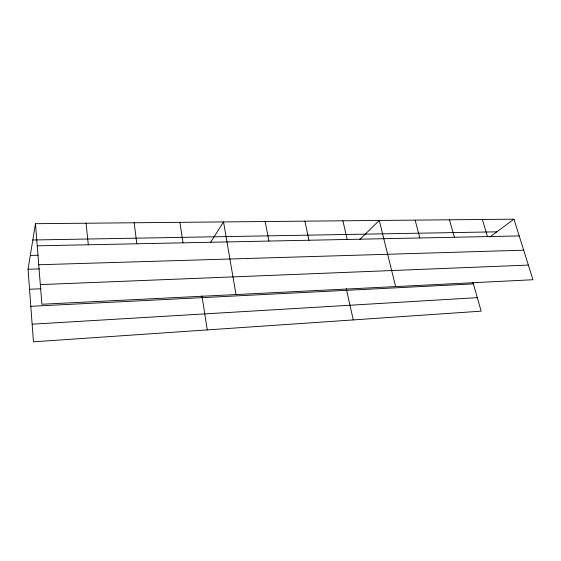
<?xml version="1.0" encoding="UTF-8"?>
<svg xmlns="http://www.w3.org/2000/svg" width="561" height="561" viewBox="0 0 561 561"><rect width="100%" height="100%" fill="white"/><g stroke="black" fill="none" stroke-linecap="round" stroke-linejoin="round"><path stroke-width="0.84" d="M472.923 282.246L481.156 311.159L33.45 341.817L28.05 269.259L35.476 223.699L513.96 219.183L532.95 279.736L41.893 304.244L35.476 223.699M210.515 242.485L223.544 221.925L236.006 294.553M359.797 239.526L379.264 220.452L395.638 286.587M489.956 236.931L513.96 219.183M32.138 324.188L477.306 297.646M30.806 306.32L473.393 283.894M29.537 289.259L40.904 288.775M40.329 284.602L528.35 265.08M28.05 269.259L39.319 268.894M38.751 264.75L523.679 250.185M30.308 255.423L38.099 255.227M37.243 245.823L519.213 235.929M32.826 239.982L496.843 231.833M482.383 219.477L487.481 236.581M449.466 219.793L454.396 237.261M415.126 220.115L419.859 237.969M342.897 220.796L347.189 239.463M346.263 288.635L353.269 319.917M304.904 221.153L308.936 240.248M265.164 221.532L268.908 241.069M201.967 295.906L207.254 329.917M179.927 222.338L183.005 242.836M134.156 222.766L136.842 243.783M86.064 223.222L88.315 244.778"/></g></svg>
